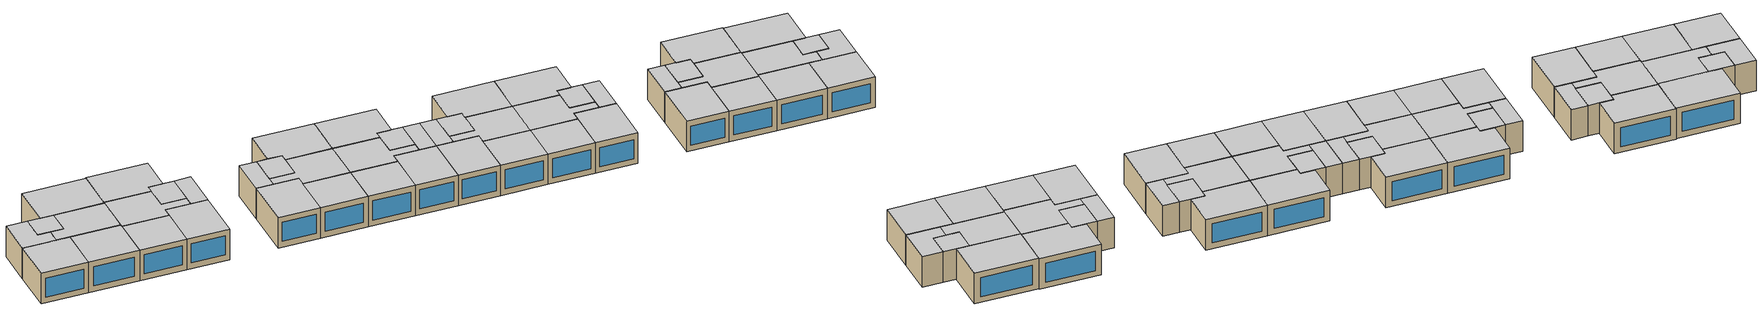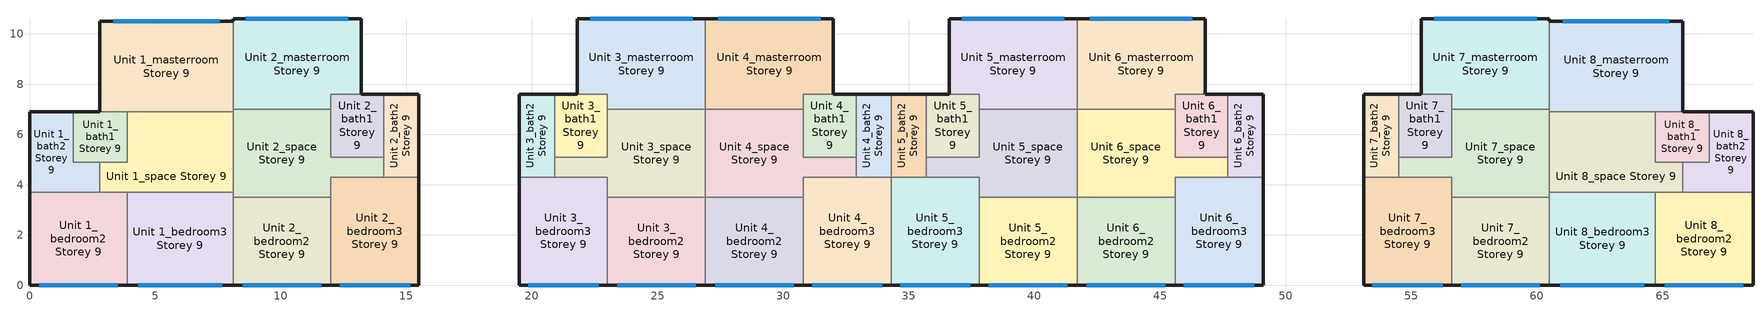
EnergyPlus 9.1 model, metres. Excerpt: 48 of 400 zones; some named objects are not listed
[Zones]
Unit 1_masterroom Storey 9
 floor adiabatic (Project Floor): 8.1,10.5 8.1,6.9 2.8,6.9 2.8,10.5 z28.8
 wall outside (Project Wall): 8.1,10.5 2.8,10.5 2.8,6.9 z28.8:31.6
 wall to Unit 1_bath1 Storey 9 (Project Wall): 2.8,6.9 3.9,6.9 z28.8:31.6
 wall to Unit 1_space Storey 9 (Project Wall): 3.9,6.9 8.1,6.9 z28.8:31.6
 wall to Unit 2_space Storey 9 (Project Wall): 8.1,6.9 8.1,7 z28.8:31.6
 wall to Unit 2_masterroom Storey 9 (Project Wall): 8.1,7 8.1,10.5 z28.8:31.6
 window (Project External Window): 7.57,10.5 3.33,10.5 z29.32:31.08
 ceiling adiabatic (Project Flat Roof): 2.8,10.5 2.8,6.9 8.1,6.9 8.1,10.5 z31.6
Unit 1_bath1 Storey 9
 floor adiabatic (Project Floor): 3.9,4.9 1.75,4.9 1.75,6.9 3.9,6.9 z28.8
 wall outside (Project Wall): 2.8,6.9 1.75,6.9 z28.8:31.6
 wall to Unit 1_bath2 Storey 9 (Project Wall): 1.75,6.9 1.75,4.9 2.8,4.9 z28.8:31.6
 wall to Unit 1_space Storey 9 (Project Wall): 2.8,4.9 3.9,4.9 3.9,6.9 z28.8:31.6
 ceiling adiabatic (Project Flat Roof): 3.9,6.9 1.75,6.9 1.75,4.9 3.9,4.9 z31.6
Unit 1_bath2 Storey 9
 floor adiabatic (Project Floor): 1.75,6.9 1.75,4.9 2.8,4.9 2.8,3.7 0,3.7 0,6.9 z28.8
 wall outside (Project Wall): 1.75,6.9 0,6.9 0,3.7 z28.8:31.6
 wall to Unit 1_bedroom2 Storey 9 (Project Wall): 0,3.7 2.8,3.7 z28.8:31.6
 wall to Unit 1_space Storey 9 (Project Wall): 2.8,3.7 2.8,4.9 z28.8:31.6
 ceiling adiabatic (Project Flat Roof): 0,6.9 0,3.7 2.8,3.7 2.8,4.9 1.75,4.9 1.75,6.9 z31.6
Unit 1_bedroom2 Storey 9
 floor adiabatic (Project Floor): 3.9,3.7 3.9,0 0,0 0,3.7 z28.8
 wall outside (Project Wall): 0,3.7 0,0 3.9,0 z28.8:31.6
 wall to Unit 1_bedroom3 Storey 9 (Project Wall): 3.9,0 3.9,3.7 z28.8:31.6
 wall to Unit 1_space Storey 9 (Project Wall): 3.9,3.7 2.8,3.7 z28.8:31.6
 window (Project External Window): 0.39,0 3.51,0 z29.32:31.08
 ceiling adiabatic (Project Flat Roof): 0,3.7 0,0 3.9,0 3.9,3.7 z31.6
Unit 1_bedroom3 Storey 9
 floor adiabatic (Project Floor): 8.1,3.7 8.1,0 3.9,0 3.9,3.7 z28.8
 wall outside (Project Wall): 3.9,0 8.1,0 z28.8:31.6
 wall to Unit 2_bedroom2 Storey 9 (Project Wall): 8.1,0 8.1,3.5 z28.8:31.6
 wall to Unit 2_space Storey 9 (Project Wall): 8.1,3.5 8.1,3.7 z28.8:31.6
 wall to Unit 1_space Storey 9 (Project Wall): 8.1,3.7 3.9,3.7 z28.8:31.6
 window (Project External Window): 4.32,0 7.68,0 z29.32:31.08
 ceiling adiabatic (Project Flat Roof): 3.9,3.7 3.9,0 8.1,0 8.1,3.7 z31.6
Unit 1_space Storey 9
 floor adiabatic (Project Floor): 8.1,6.9 8.1,3.7 2.8,3.7 2.8,4.9 3.9,4.9 3.9,6.9 z28.8
 wall to Unit 2_space Storey 9 (Project Wall): 8.1,3.7 8.1,6.9 z28.8:31.6
 ceiling adiabatic (Project Flat Roof): 3.9,6.9 3.9,4.9 2.8,4.9 2.8,3.7 8.1,3.7 8.1,6.9 z31.6
Unit 2_masterroom Storey 9
 floor adiabatic (Project Floor): 13.2,10.6 13.2,7.6 12,7.6 12,7 8.1,7 8.1,10.6 z28.8
 wall outside (Project Wall): 13.2,7.6 13.2,10.6 8.1,10.6 8.1,10.5 z28.8:31.6
 wall to Unit 2_space Storey 9 (Project Wall): 8.1,7 12,7 z28.8:31.6
 wall to Unit 2_bath1 Storey 9 (Project Wall): 12,7 12,7.6 13.2,7.6 z28.8:31.6
 window (Project External Window): 12.69,10.6 8.61,10.6 z29.32:31.08
 ceiling adiabatic (Project Flat Roof): 8.1,10.6 8.1,7 12,7 12,7.6 13.2,7.6 13.2,10.6 z31.6
Unit 2_bedroom2 Storey 9
 floor adiabatic (Project Floor): 12,3.5 12,0 8.1,0 8.1,3.5 z28.8
 wall outside (Project Wall): 8.1,0 12,0 z28.8:31.6
 wall to Unit 2_bedroom3 Storey 9 (Project Wall): 12,0 12,3.5 z28.8:31.6
 wall to Unit 2_space Storey 9 (Project Wall): 12,3.5 8.1,3.5 z28.8:31.6
 window (Project External Window): 8.49,0 11.61,0 z29.32:31.08
 ceiling adiabatic (Project Flat Roof): 8.1,3.5 8.1,0 12,0 12,3.5 z31.6
Unit 2_bedroom3 Storey 9
 floor adiabatic (Project Floor): 15.5,4.3 15.5,0 12,0 12,4.3 z28.8
 wall outside (Project Wall): 12,0 15.5,0 15.5,4.3 z28.8:31.6
 wall to Unit 2_space Storey 9 (Project Wall): 14.1,4.3 12,4.3 12,3.5 z28.8:31.6
 wall to Unit 2_bath2 Storey 9 (Project Wall): 15.5,4.3 14.1,4.3 z28.8:31.6
 window (Project External Window): 12.35,0 15.15,0 z29.32:31.08
 ceiling adiabatic (Project Flat Roof): 12,4.3 12,0 15.5,0 15.5,4.3 z31.6
Unit 2_bath1 Storey 9
 floor adiabatic (Project Floor): 14.1,7.6 14.1,5.1 12,5.1 12,7.6 z28.8
 wall outside (Project Wall): 14.1,7.6 13.2,7.6 z28.8:31.6
 wall to Unit 2_space Storey 9 (Project Wall): 12,7 12,5.1 14.1,5.1 z28.8:31.6
 wall to Unit 2_bath2 Storey 9 (Project Wall): 14.1,5.1 14.1,7.6 z28.8:31.6
 ceiling adiabatic (Project Flat Roof): 12,7.6 12,5.1 14.1,5.1 14.1,7.6 z31.6
Unit 2_bath2 Storey 9
 floor adiabatic (Project Floor): 15.5,7.6 15.5,4.3 14.1,4.3 14.1,7.6 z28.8
 wall outside (Project Wall): 15.5,4.3 15.5,7.6 14.1,7.6 z28.8:31.6
 wall to Unit 2_space Storey 9 (Project Wall): 14.1,5.1 14.1,4.3 z28.8:31.6
 ceiling adiabatic (Project Flat Roof): 14.1,7.6 14.1,4.3 15.5,4.3 15.5,7.6 z31.6
Unit 2_space Storey 9
 floor adiabatic (Project Floor): 8.1,7 12,7 12,5.1 14.1,5.1 14.1,4.3 12,4.3 12,3.5 8.1,3.5 z28.8
 ceiling adiabatic (Project Flat Roof): 8.1,3.5 12,3.5 12,4.3 14.1,4.3 14.1,5.1 12,5.1 12,7 8.1,7 z31.6
Unit 3_masterroom Storey 9
 floor adiabatic (Project Floor): 26.9,7 23,7 23,7.6 21.8,7.6 21.8,10.6 26.9,10.6 z28.8
 wall outside (Project Wall): 26.9,10.6 21.8,10.6 21.8,7.6 z28.8:31.6
 wall to Unit 3_bath1 Storey 9 (Project Wall): 21.8,7.6 23,7.6 23,7 z28.8:31.6
 wall to Unit 3_space Storey 9 (Project Wall): 23,7 26.9,7 z28.8:31.6
 wall to Unit 4_masterroom Storey 9 (Project Wall): 26.9,7 26.9,10.6 z28.8:31.6
 window (Project External Window): 26.39,10.6 22.31,10.6 z29.32:31.08
 ceiling adiabatic (Project Flat Roof): 26.9,10.6 21.8,10.6 21.8,7.6 23,7.6 23,7 26.9,7 z31.6
Unit 3_bedroom2 Storey 9
 floor adiabatic (Project Floor): 26.9,0 23,0 23,3.5 26.9,3.5 z28.8
 wall outside (Project Wall): 23,0 26.9,0 z28.8:31.6
 wall to Unit 3_space Storey 9 (Project Wall): 26.9,3.5 23,3.5 z28.8:31.6
 wall to Unit 3_bedroom3 Storey 9 (Project Wall): 23,3.5 23,0 z28.8:31.6
 wall to Unit 4_bedroom2 Storey 9 (Project Wall): 26.9,0 26.9,3.5 z28.8:31.6
 window (Project External Window): 23.39,0 26.51,0 z29.32:31.08
 ceiling adiabatic (Project Flat Roof): 26.9,3.5 23,3.5 23,0 26.9,0 z31.6
Unit 3_bedroom3 Storey 9
 floor adiabatic (Project Floor): 23,0 19.5,0 19.5,4.3 23,4.3 z28.8
 wall outside (Project Wall): 19.5,4.3 19.5,0 23,0 z28.8:31.6
 wall to Unit 3_space Storey 9 (Project Wall): 23,3.5 23,4.3 20.9,4.3 z28.8:31.6
 wall to Unit 3_bath2 Storey 9 (Project Wall): 20.9,4.3 19.5,4.3 z28.8:31.6
 window (Project External Window): 19.85,0 22.65,0 z29.32:31.08
 ceiling adiabatic (Project Flat Roof): 23,4.3 19.5,4.3 19.5,0 23,0 z31.6
Unit 3_bath1 Storey 9
 floor adiabatic (Project Floor): 23,5.1 20.9,5.1 20.9,7.6 23,7.6 z28.8
 wall outside (Project Wall): 21.8,7.6 20.9,7.6 z28.8:31.6
 wall to Unit 3_bath2 Storey 9 (Project Wall): 20.9,7.6 20.9,5.1 z28.8:31.6
 wall to Unit 3_space Storey 9 (Project Wall): 20.9,5.1 23,5.1 23,7 z28.8:31.6
 ceiling adiabatic (Project Flat Roof): 23,7.6 20.9,7.6 20.9,5.1 23,5.1 z31.6
Unit 3_bath2 Storey 9
 floor adiabatic (Project Floor): 20.9,4.3 19.5,4.3 19.5,7.6 20.9,7.6 z28.8
 wall outside (Project Wall): 20.9,7.6 19.5,7.6 19.5,4.3 z28.8:31.6
 wall to Unit 3_space Storey 9 (Project Wall): 20.9,4.3 20.9,5.1 z28.8:31.6
 ceiling adiabatic (Project Flat Roof): 20.9,7.6 19.5,7.6 19.5,4.3 20.9,4.3 z31.6
Unit 3_space Storey 9
 floor adiabatic (Project Floor): 23,3.5 23,4.3 20.9,4.3 20.9,5.1 23,5.1 23,7 26.9,7 26.9,3.5 z28.8
 wall to Unit 4_space Storey 9 (Project Wall): 26.9,3.5 26.9,7 z28.8:31.6
 ceiling adiabatic (Project Flat Roof): 26.9,3.5 26.9,7 23,7 23,5.1 20.9,5.1 20.9,4.3 23,4.3 23,3.5 z31.6
Unit 4_masterroom Storey 9
 floor adiabatic (Project Floor): 32,10.6 32,7.6 30.8,7.6 30.8,7 26.9,7 26.9,10.6 z28.8
 wall outside (Project Wall): 32,7.6 32,10.6 26.9,10.6 z28.8:31.6
 wall to Unit 4_space Storey 9 (Project Wall): 26.9,7 30.8,7 z28.8:31.6
 wall to Unit 4_bath1 Storey 9 (Project Wall): 30.8,7 30.8,7.6 32,7.6 z28.8:31.6
 window (Project External Window): 31.49,10.6 27.41,10.6 z29.32:31.08
 ceiling adiabatic (Project Flat Roof): 26.9,10.6 26.9,7 30.8,7 30.8,7.6 32,7.6 32,10.6 z31.6
Unit 4_bedroom2 Storey 9
 floor adiabatic (Project Floor): 30.8,3.5 30.8,0 26.9,0 26.9,3.5 z28.8
 wall outside (Project Wall): 26.9,0 30.8,0 z28.8:31.6
 wall to Unit 4_bedroom3 Storey 9 (Project Wall): 30.8,0 30.8,3.5 z28.8:31.6
 wall to Unit 4_space Storey 9 (Project Wall): 30.8,3.5 26.9,3.5 z28.8:31.6
 window (Project External Window): 27.29,0 30.41,0 z29.32:31.08
 ceiling adiabatic (Project Flat Roof): 26.9,3.5 26.9,0 30.8,0 30.8,3.5 z31.6
Unit 4_bedroom3 Storey 9
 floor adiabatic (Project Floor): 34.3,4.3 34.3,0 30.8,0 30.8,4.3 z28.8
 wall outside (Project Wall): 30.8,0 34.3,0 z28.8:31.6
 wall to Unit 4_space Storey 9 (Project Wall): 32.9,4.3 30.8,4.3 30.8,3.5 z28.8:31.6
 wall to Unit 5_bedroom3 Storey 9 (Project Wall): 34.3,0 34.3,4.3 z28.8:31.6
 wall to Unit 4_bath2 Storey 9 (Project Wall): 34.3,4.3 32.9,4.3 z28.8:31.6
 window (Project External Window): 31.15,0 33.95,0 z29.32:31.08
 ceiling adiabatic (Project Flat Roof): 30.8,4.3 30.8,0 34.3,0 34.3,4.3 z31.6
Unit 4_bath1 Storey 9
 floor adiabatic (Project Floor): 32.9,7.6 32.9,5.1 30.8,5.1 30.8,7.6 z28.8
 wall outside (Project Wall): 32.9,7.6 32,7.6 z28.8:31.6
 wall to Unit 4_space Storey 9 (Project Wall): 30.8,7 30.8,5.1 32.9,5.1 z28.8:31.6
 wall to Unit 4_bath2 Storey 9 (Project Wall): 32.9,5.1 32.9,7.6 z28.8:31.6
 ceiling adiabatic (Project Flat Roof): 30.8,7.6 30.8,5.1 32.9,5.1 32.9,7.6 z31.6
Unit 4_bath2 Storey 9
 floor adiabatic (Project Floor): 34.3,7.6 34.3,4.3 32.9,4.3 32.9,7.6 z28.8
 wall outside (Project Wall): 34.3,7.6 32.9,7.6 z28.8:31.6
 wall to Unit 4_space Storey 9 (Project Wall): 32.9,5.1 32.9,4.3 z28.8:31.6
 wall to Unit 5_bath2 Storey 9 (Project Wall): 34.3,4.3 34.3,7.6 z28.8:31.6
 ceiling adiabatic (Project Flat Roof): 32.9,7.6 32.9,4.3 34.3,4.3 34.3,7.6 z31.6
Unit 4_space Storey 9
 floor adiabatic (Project Floor): 26.9,7 30.8,7 30.8,5.1 32.9,5.1 32.9,4.3 30.8,4.3 30.8,3.5 26.9,3.5 z28.8
 ceiling adiabatic (Project Flat Roof): 26.9,3.5 30.8,3.5 30.8,4.3 32.9,4.3 32.9,5.1 30.8,5.1 30.8,7 26.9,7 z31.6
Unit 5_masterroom Storey 9
 floor adiabatic (Project Floor): 41.7,7 37.8,7 37.8,7.6 36.6,7.6 36.6,10.6 41.7,10.6 z28.8
 wall outside (Project Wall): 41.7,10.6 36.6,10.6 36.6,7.6 z28.8:31.6
 wall to Unit 5_bath1 Storey 9 (Project Wall): 36.6,7.6 37.8,7.6 37.8,7 z28.8:31.6
 wall to Unit 5_space Storey 9 (Project Wall): 37.8,7 41.7,7 z28.8:31.6
 wall to Unit 6_masterroom Storey 9 (Project Wall): 41.7,7 41.7,10.6 z28.8:31.6
 window (Project External Window): 41.19,10.6 37.11,10.6 z29.32:31.08
 ceiling adiabatic (Project Flat Roof): 41.7,10.6 36.6,10.6 36.6,7.6 37.8,7.6 37.8,7 41.7,7 z31.6
Unit 5_bedroom2 Storey 9
 floor adiabatic (Project Floor): 41.7,0 37.8,0 37.8,3.5 41.7,3.5 z28.8
 wall outside (Project Wall): 37.8,0 41.7,0 z28.8:31.6
 wall to Unit 5_space Storey 9 (Project Wall): 41.7,3.5 37.8,3.5 z28.8:31.6
 wall to Unit 5_bedroom3 Storey 9 (Project Wall): 37.8,3.5 37.8,0 z28.8:31.6
 wall to Unit 6_bedroom2 Storey 9 (Project Wall): 41.7,0 41.7,3.5 z28.8:31.6
 window (Project External Window): 38.19,0 41.31,0 z29.32:31.08
 ceiling adiabatic (Project Flat Roof): 41.7,3.5 37.8,3.5 37.8,0 41.7,0 z31.6
Unit 5_bedroom3 Storey 9
 floor adiabatic (Project Floor): 37.8,0 34.3,0 34.3,4.3 37.8,4.3 z28.8
 wall outside (Project Wall): 34.3,0 37.8,0 z28.8:31.6
 wall to Unit 5_space Storey 9 (Project Wall): 37.8,3.5 37.8,4.3 35.7,4.3 z28.8:31.6
 wall to Unit 5_bath2 Storey 9 (Project Wall): 35.7,4.3 34.3,4.3 z28.8:31.6
 window (Project External Window): 34.65,0 37.45,0 z29.32:31.08
 ceiling adiabatic (Project Flat Roof): 37.8,4.3 34.3,4.3 34.3,0 37.8,0 z31.6
Unit 5_bath1 Storey 9
 floor adiabatic (Project Floor): 37.8,5.1 35.7,5.1 35.7,7.6 37.8,7.6 z28.8
 wall outside (Project Wall): 36.6,7.6 35.7,7.6 z28.8:31.6
 wall to Unit 5_bath2 Storey 9 (Project Wall): 35.7,7.6 35.7,5.1 z28.8:31.6
 wall to Unit 5_space Storey 9 (Project Wall): 35.7,5.1 37.8,5.1 37.8,7 z28.8:31.6
 ceiling adiabatic (Project Flat Roof): 37.8,7.6 35.7,7.6 35.7,5.1 37.8,5.1 z31.6
Unit 5_bath2 Storey 9
 floor adiabatic (Project Floor): 35.7,4.3 34.3,4.3 34.3,7.6 35.7,7.6 z28.8
 wall outside (Project Wall): 35.7,7.6 34.3,7.6 z28.8:31.6
 wall to Unit 5_space Storey 9 (Project Wall): 35.7,4.3 35.7,5.1 z28.8:31.6
 ceiling adiabatic (Project Flat Roof): 35.7,7.6 34.3,7.6 34.3,4.3 35.7,4.3 z31.6
Unit 5_space Storey 9
 floor adiabatic (Project Floor): 37.8,3.5 37.8,4.3 35.7,4.3 35.7,5.1 37.8,5.1 37.8,7 41.7,7 41.7,3.5 z28.8
 wall to Unit 6_space Storey 9 (Project Wall): 41.7,3.5 41.7,7 z28.8:31.6
 ceiling adiabatic (Project Flat Roof): 41.7,3.5 41.7,7 37.8,7 37.8,5.1 35.7,5.1 35.7,4.3 37.8,4.3 37.8,3.5 z31.6
Unit 6_masterroom Storey 9
 floor adiabatic (Project Floor): 46.8,10.6 46.8,7.6 45.6,7.6 45.6,7 41.7,7 41.7,10.6 z28.8
 wall outside (Project Wall): 46.8,7.6 46.8,10.6 41.7,10.6 z28.8:31.6
 wall to Unit 6_space Storey 9 (Project Wall): 41.7,7 45.6,7 z28.8:31.6
 wall to Unit 6_bath1 Storey 9 (Project Wall): 45.6,7 45.6,7.6 46.8,7.6 z28.8:31.6
 window (Project External Window): 46.29,10.6 42.21,10.6 z29.32:31.08
 ceiling adiabatic (Project Flat Roof): 41.7,10.6 41.7,7 45.6,7 45.6,7.6 46.8,7.6 46.8,10.6 z31.6
Unit 6_bedroom2 Storey 9
 floor adiabatic (Project Floor): 45.6,3.5 45.6,0 41.7,0 41.7,3.5 z28.8
 wall outside (Project Wall): 41.7,0 45.6,0 z28.8:31.6
 wall to Unit 6_bedroom3 Storey 9 (Project Wall): 45.6,0 45.6,3.5 z28.8:31.6
 wall to Unit 6_space Storey 9 (Project Wall): 45.6,3.5 41.7,3.5 z28.8:31.6
 window (Project External Window): 42.09,0 45.21,0 z29.32:31.08
 ceiling adiabatic (Project Flat Roof): 41.7,3.5 41.7,0 45.6,0 45.6,3.5 z31.6
Unit 6_bedroom3 Storey 9
 floor adiabatic (Project Floor): 49.1,4.3 49.1,0 45.6,0 45.6,4.3 z28.8
 wall outside (Project Wall): 45.6,0 49.1,0 49.1,4.3 z28.8:31.6
 wall to Unit 6_space Storey 9 (Project Wall): 47.7,4.3 45.6,4.3 45.6,3.5 z28.8:31.6
 wall to Unit 6_bath2 Storey 9 (Project Wall): 49.1,4.3 47.7,4.3 z28.8:31.6
 window (Project External Window): 45.95,0 48.75,0 z29.32:31.08
 ceiling adiabatic (Project Flat Roof): 45.6,4.3 45.6,0 49.1,0 49.1,4.3 z31.6
Unit 6_bath1 Storey 9
 floor adiabatic (Project Floor): 47.7,7.6 47.7,5.1 45.6,5.1 45.6,7.6 z28.8
 wall outside (Project Wall): 47.7,7.6 46.8,7.6 z28.8:31.6
 wall to Unit 6_space Storey 9 (Project Wall): 45.6,7 45.6,5.1 47.7,5.1 z28.8:31.6
 wall to Unit 6_bath2 Storey 9 (Project Wall): 47.7,5.1 47.7,7.6 z28.8:31.6
 ceiling adiabatic (Project Flat Roof): 45.6,7.6 45.6,5.1 47.7,5.1 47.7,7.6 z31.6
Unit 6_bath2 Storey 9
 floor adiabatic (Project Floor): 49.1,7.6 49.1,4.3 47.7,4.3 47.7,7.6 z28.8
 wall outside (Project Wall): 49.1,4.3 49.1,7.6 47.7,7.6 z28.8:31.6
 wall to Unit 6_space Storey 9 (Project Wall): 47.7,5.1 47.7,4.3 z28.8:31.6
 ceiling adiabatic (Project Flat Roof): 47.7,7.6 47.7,4.3 49.1,4.3 49.1,7.6 z31.6
Unit 6_space Storey 9
 floor adiabatic (Project Floor): 41.7,7 45.6,7 45.6,5.1 47.7,5.1 47.7,4.3 45.6,4.3 45.6,3.5 41.7,3.5 z28.8
 ceiling adiabatic (Project Flat Roof): 41.7,3.5 45.6,3.5 45.6,4.3 47.7,4.3 47.7,5.1 45.6,5.1 45.6,7 41.7,7 z31.6
Unit 7_masterroom Storey 9
 floor adiabatic (Project Floor): 60.5,7 56.6,7 56.6,7.6 55.4,7.6 55.4,10.6 60.5,10.6 z28.8
 wall outside (Project Wall): 60.5,10.5 60.5,10.6 55.4,10.6 55.4,7.6 z28.8:31.6
 wall to Unit 7_bath1 Storey 9 (Project Wall): 55.4,7.6 56.6,7.6 56.6,7 z28.8:31.6
 wall to Unit 7_space Storey 9 (Project Wall): 56.6,7 60.5,7 z28.8:31.6
 wall to Unit 8_masterroom Storey 9 (Project Wall): 60.5,7 60.5,10.5 z28.8:31.6
 window (Project External Window): 59.99,10.6 55.91,10.6 z29.32:31.08
 ceiling adiabatic (Project Flat Roof): 60.5,10.6 55.4,10.6 55.4,7.6 56.6,7.6 56.6,7 60.5,7 z31.6
Unit 7_bedroom2 Storey 9
 floor adiabatic (Project Floor): 60.5,0 56.6,0 56.6,3.5 60.5,3.5 z28.8
 wall outside (Project Wall): 56.6,0 60.5,0 z28.8:31.6
 wall to Unit 7_space Storey 9 (Project Wall): 60.5,3.5 56.6,3.5 z28.8:31.6
 wall to Unit 7_bedroom3 Storey 9 (Project Wall): 56.6,3.5 56.6,0 z28.8:31.6
 wall to Unit 8_bedroom3 Storey 9 (Project Wall): 60.5,0 60.5,3.5 z28.8:31.6
 window (Project External Window): 56.99,0 60.11,0 z29.32:31.08
 ceiling adiabatic (Project Flat Roof): 60.5,3.5 56.6,3.5 56.6,0 60.5,0 z31.6
Unit 7_bedroom3 Storey 9
 floor adiabatic (Project Floor): 56.6,0 53.1,0 53.1,4.3 56.6,4.3 z28.8
 wall outside (Project Wall): 53.1,4.3 53.1,0 56.6,0 z28.8:31.6
 wall to Unit 7_space Storey 9 (Project Wall): 56.6,3.5 56.6,4.3 54.5,4.3 z28.8:31.6
 wall to Unit 7_bath2 Storey 9 (Project Wall): 54.5,4.3 53.1,4.3 z28.8:31.6
 window (Project External Window): 53.45,0 56.25,0 z29.32:31.08
 ceiling adiabatic (Project Flat Roof): 56.6,4.3 53.1,4.3 53.1,0 56.6,0 z31.6
Unit 7_bath1 Storey 9
 floor adiabatic (Project Floor): 56.6,5.1 54.5,5.1 54.5,7.6 56.6,7.6 z28.8
 wall outside (Project Wall): 55.4,7.6 54.5,7.6 z28.8:31.6
 wall to Unit 7_bath2 Storey 9 (Project Wall): 54.5,7.6 54.5,5.1 z28.8:31.6
 wall to Unit 7_space Storey 9 (Project Wall): 54.5,5.1 56.6,5.1 56.6,7 z28.8:31.6
 ceiling adiabatic (Project Flat Roof): 56.6,7.6 54.5,7.6 54.5,5.1 56.6,5.1 z31.6
Unit 7_bath2 Storey 9
 floor adiabatic (Project Floor): 54.5,4.3 53.1,4.3 53.1,7.6 54.5,7.6 z28.8
 wall outside (Project Wall): 54.5,7.6 53.1,7.6 53.1,4.3 z28.8:31.6
 wall to Unit 7_space Storey 9 (Project Wall): 54.5,4.3 54.5,5.1 z28.8:31.6
 ceiling adiabatic (Project Flat Roof): 54.5,7.6 53.1,7.6 53.1,4.3 54.5,4.3 z31.6
Unit 7_space Storey 9
 floor adiabatic (Project Floor): 56.6,3.5 56.6,4.3 54.5,4.3 54.5,5.1 56.6,5.1 56.6,7 60.5,7 60.5,3.5 z28.8
 wall to Unit 8_bedroom3 Storey 9 (Project Wall): 60.5,3.5 60.5,3.7 z28.8:31.6
 wall to Unit 8_space Storey 9 (Project Wall): 60.5,3.7 60.5,6.9 z28.8:31.6
 wall to Unit 8_masterroom Storey 9 (Project Wall): 60.5,6.9 60.5,7 z28.8:31.6
 ceiling adiabatic (Project Flat Roof): 60.5,3.5 60.5,7 56.6,7 56.6,5.1 54.5,5.1 54.5,4.3 56.6,4.3 56.6,3.5 z31.6
Unit 8_masterroom Storey 9
 floor adiabatic (Project Floor): 65.8,6.9 60.5,6.9 60.5,10.5 65.8,10.5 z28.8
 wall outside (Project Wall): 65.8,6.9 65.8,10.5 60.5,10.5 z28.8:31.6
 wall to Unit 8_space Storey 9 (Project Wall): 60.5,6.9 64.7,6.9 z28.8:31.6
 wall to Unit 8_bath1 Storey 9 (Project Wall): 64.7,6.9 65.8,6.9 z28.8:31.6
 window (Project External Window): 65.27,10.5 61.03,10.5 z29.32:31.08
 ceiling adiabatic (Project Flat Roof): 65.8,10.5 60.5,10.5 60.5,6.9 65.8,6.9 z31.6
Unit 8_bath1 Storey 9
 floor adiabatic (Project Floor): 66.85,6.9 66.85,4.9 64.7,4.9 64.7,6.9 z28.8
 wall outside (Project Wall): 66.85,6.9 65.8,6.9 z28.8:31.6
 wall to Unit 8_space Storey 9 (Project Wall): 64.7,6.9 64.7,4.9 65.8,4.9 z28.8:31.6
 wall to Unit 8_bath2 Storey 9 (Project Wall): 65.8,4.9 66.85,4.9 66.85,6.9 z28.8:31.6
 ceiling adiabatic (Project Flat Roof): 64.7,6.9 64.7,4.9 66.85,4.9 66.85,6.9 z31.6
Unit 8_bath2 Storey 9
 floor adiabatic (Project Floor): 68.6,3.7 65.8,3.7 65.8,4.9 66.85,4.9 66.85,6.9 68.6,6.9 z28.8
 wall outside (Project Wall): 68.6,3.7 68.6,6.9 66.85,6.9 z28.8:31.6
 wall to Unit 8_space Storey 9 (Project Wall): 65.8,4.9 65.8,3.7 z28.8:31.6
 wall to Unit 8_bedroom2 Storey 9 (Project Wall): 65.8,3.7 68.6,3.7 z28.8:31.6
 ceiling adiabatic (Project Flat Roof): 68.6,6.9 66.85,6.9 66.85,4.9 65.8,4.9 65.8,3.7 68.6,3.7 z31.6
Unit 8_bedroom2 Storey 9
 floor adiabatic (Project Floor): 68.6,0 64.7,0 64.7,3.7 68.6,3.7 z28.8
 wall outside (Project Wall): 64.7,0 68.6,0 68.6,3.7 z28.8:31.6
 wall to Unit 8_space Storey 9 (Project Wall): 65.8,3.7 64.7,3.7 z28.8:31.6
 wall to Unit 8_bedroom3 Storey 9 (Project Wall): 64.7,3.7 64.7,0 z28.8:31.6
 window (Project External Window): 65.09,0 68.21,0 z29.32:31.08
 ceiling adiabatic (Project Flat Roof): 68.6,3.7 64.7,3.7 64.7,0 68.6,0 z31.6
Unit 8_bedroom3 Storey 9
 floor adiabatic (Project Floor): 64.7,0 60.5,0 60.5,3.7 64.7,3.7 z28.8
 wall outside (Project Wall): 60.5,0 64.7,0 z28.8:31.6
 wall to Unit 8_space Storey 9 (Project Wall): 64.7,3.7 60.5,3.7 z28.8:31.6
 window (Project External Window): 60.92,0 64.28,0 z29.32:31.08
 ceiling adiabatic (Project Flat Roof): 64.7,3.7 60.5,3.7 60.5,0 64.7,0 z31.6
Unit 8_space Storey 9
 floor adiabatic (Project Floor): 64.7,4.9 65.8,4.9 65.8,3.7 60.5,3.7 60.5,6.9 64.7,6.9 z28.8
 ceiling adiabatic (Project Flat Roof): 64.7,6.9 60.5,6.9 60.5,3.7 65.8,3.7 65.8,4.9 64.7,4.9 z31.6
[Building]
One Precinct: North Axis=0; Terrain=City; Loads Convergence Tolerance Value=0.04; Temperature Convergence Tolerance Value=0.4; Solar Distribution=FullInteriorAndExterior; Maximum Number of Warmup Days=25; Minimum Number of Warmup Days=6
[Site:Location]
SGP_Singapore.486980_IWEC: Latitude=1.37; Longitude=103.98; Time Zone=8; Elevation=16
[MATERIAL] Roughness=MediumRough
Name | Thickness | Conductivity | Density | Specific Heat | Thermal Absorptance | Solar Absorptance | Visible Absorptance
ConcreteWall | 0.15 | 0.8 | 2400 | 880 | 0.85 | 0.79 | 0.79
Greenwall | 0.079 | 2.5 | 1293 | 853 | 0.98 | 0.75 | 0.75
[WindowMaterial:SimpleGlazingSystem]
SingleGlazingEuroGrey: UFactor=5.93; Solar Heat Gain Coefficient=0.62; Visible Transmittance=0.495
[Construction]
Project Wall: Greenwall
Project Floor; Project Flat Roof: ConcreteWall
Project External Window: SingleGlazingEuroGrey
[ZONE] Type=1; Multiplier=1; Ceiling Height=autocalculate; Volume=autocalculate; Floor Area=autocalculate; Part of Total Floor Area=Yes
Unit 1_masterroom Storey 9; Unit 1_bath1 Storey 9; Unit 1_bath2 Storey 9; Unit 1_bedroom2 Storey 9; Unit 1_bedroom3 Storey 9; Unit 1_space Storey 9; Unit 2_masterroom Storey 9; Unit 2_bedroom2 Storey 9; Unit 2_bedroom3 Storey 9; Unit 2_bath1 Storey 9; Unit 2_bath2 Storey 9; Unit 2_space Storey 9; Unit 3_masterroom Storey 9; Unit 3_bedroom2 Storey 9; Unit 3_bedroom3 Storey 9; Unit 3_bath1 Storey 9; Unit 3_bath2 Storey 9; Unit 3_space Storey 9; Unit 4_masterroom Storey 9; Unit 4_bedroom2 Storey 9; Unit 4_bedroom3 Storey 9; Unit 4_bath1 Storey 9; Unit 4_bath2 Storey 9; Unit 4_space Storey 9; Unit 5_masterroom Storey 9; Unit 5_bedroom2 Storey 9; Unit 5_bedroom3 Storey 9; Unit 5_bath1 Storey 9; Unit 5_bath2 Storey 9; Unit 5_space Storey 9; Unit 6_masterroom Storey 9; Unit 6_bedroom2 Storey 9; Unit 6_bedroom3 Storey 9; Unit 6_bath1 Storey 9; Unit 6_bath2 Storey 9; Unit 6_space Storey 9; Unit 7_masterroom Storey 9; Unit 7_bedroom2 Storey 9; Unit 7_bedroom3 Storey 9; Unit 7_bath1 Storey 9; Unit 7_bath2 Storey 9; Unit 7_space Storey 9; Unit 8_masterroom Storey 9; Unit 8_bath1 Storey 9; Unit 8_bath2 Storey 9; Unit 8_bedroom2 Storey 9; Unit 8_bedroom3 Storey 9; Unit 8_space Storey 9
[ZONEINFILTRATION:DESIGNFLOWRATE] Schedule=Always On; Design Flow Rate Calculation Method=AirChanges/Hour; Constant Term Coefficient=1; Temperature Term Coefficient=0; Velocity Term Coefficient=0; Velocity Squared Term Coefficient=0
Name | Zone or ZoneList | Air Changes per Hour
Unit 1_masterroom Storey 9 Infiltration | Unit 1_masterroom Storey 9 | 0.2
Unit 1_bath1 Storey 9 Infiltration | Unit 1_bath1 Storey 9 | 1
Unit 1_bath2 Storey 9 Infiltration | Unit 1_bath2 Storey 9 | 1
Unit 1_bedroom2 Storey 9 Infiltration | Unit 1_bedroom2 Storey 9 | 0.2
Unit 1_bedroom3 Storey 9 Infiltration | Unit 1_bedroom3 Storey 9 | 0.2
Unit 1_space Storey 9 Infiltration | Unit 1_space Storey 9 | 1
Unit 2_masterroom Storey 9 Infiltration | Unit 2_masterroom Storey 9 | 0.2
Unit 2_bedroom2 Storey 9 Infiltration | Unit 2_bedroom2 Storey 9 | 0.2
Unit 2_bedroom3 Storey 9 Infiltration | Unit 2_bedroom3 Storey 9 | 0.2
Unit 2_bath1 Storey 9 Infiltration | Unit 2_bath1 Storey 9 | 1
Unit 2_bath2 Storey 9 Infiltration | Unit 2_bath2 Storey 9 | 1
Unit 2_space Storey 9 Infiltration | Unit 2_space Storey 9 | 1
Unit 3_masterroom Storey 9 Infiltration | Unit 3_masterroom Storey 9 | 0.2
Unit 3_bedroom2 Storey 9 Infiltration | Unit 3_bedroom2 Storey 9 | 0.2
Unit 3_bedroom3 Storey 9 Infiltration | Unit 3_bedroom3 Storey 9 | 0.2
Unit 3_bath1 Storey 9 Infiltration | Unit 3_bath1 Storey 9 | 1
Unit 3_bath2 Storey 9 Infiltration | Unit 3_bath2 Storey 9 | 1
Unit 3_space Storey 9 Infiltration | Unit 3_space Storey 9 | 1
Unit 4_masterroom Storey 9 Infiltration | Unit 4_masterroom Storey 9 | 0.2
Unit 4_bedroom2 Storey 9 Infiltration | Unit 4_bedroom2 Storey 9 | 0.2
Unit 4_bedroom3 Storey 9 Infiltration | Unit 4_bedroom3 Storey 9 | 0.2
Unit 4_bath1 Storey 9 Infiltration | Unit 4_bath1 Storey 9 | 1
Unit 4_bath2 Storey 9 Infiltration | Unit 4_bath2 Storey 9 | 1
Unit 4_space Storey 9 Infiltration | Unit 4_space Storey 9 | 1
Unit 5_masterroom Storey 9 Infiltration | Unit 5_masterroom Storey 9 | 0.2
Unit 5_bedroom2 Storey 9 Infiltration | Unit 5_bedroom2 Storey 9 | 0.2
Unit 5_bedroom3 Storey 9 Infiltration | Unit 5_bedroom3 Storey 9 | 0.2
Unit 5_bath1 Storey 9 Infiltration | Unit 5_bath1 Storey 9 | 1
Unit 5_bath2 Storey 9 Infiltration | Unit 5_bath2 Storey 9 | 1
Unit 5_space Storey 9 Infiltration | Unit 5_space Storey 9 | 1
Unit 6_masterroom Storey 9 Infiltration | Unit 6_masterroom Storey 9 | 0.2
Unit 6_bedroom2 Storey 9 Infiltration | Unit 6_bedroom2 Storey 9 | 0.2
Unit 6_bedroom3 Storey 9 Infiltration | Unit 6_bedroom3 Storey 9 | 0.2
Unit 6_bath1 Storey 9 Infiltration | Unit 6_bath1 Storey 9 | 1
Unit 6_bath2 Storey 9 Infiltration | Unit 6_bath2 Storey 9 | 1
Unit 6_space Storey 9 Infiltration | Unit 6_space Storey 9 | 1
Unit 7_masterroom Storey 9 Infiltration | Unit 7_masterroom Storey 9 | 0.2
Unit 7_bedroom2 Storey 9 Infiltration | Unit 7_bedroom2 Storey 9 | 0.2
Unit 7_bedroom3 Storey 9 Infiltration | Unit 7_bedroom3 Storey 9 | 0.2
Unit 7_bath1 Storey 9 Infiltration | Unit 7_bath1 Storey 9 | 1
Unit 7_bath2 Storey 9 Infiltration | Unit 7_bath2 Storey 9 | 1
Unit 7_space Storey 9 Infiltration | Unit 7_space Storey 9 | 1
Unit 8_masterroom Storey 9 Infiltration | Unit 8_masterroom Storey 9 | 0.2
Unit 8_bath1 Storey 9 Infiltration | Unit 8_bath1 Storey 9 | 1
Unit 8_bath2 Storey 9 Infiltration | Unit 8_bath2 Storey 9 | 1
Unit 8_bedroom2 Storey 9 Infiltration | Unit 8_bedroom2 Storey 9 | 0.2
Unit 8_bedroom3 Storey 9 Infiltration | Unit 8_bedroom3 Storey 9 | 0.2
Unit 8_space Storey 9 Infiltration | Unit 8_space Storey 9 | 1
[HVACTEMPLATE:ZONE:IDEALLOADSAIRSYSTEM] Template Thermostat=Zone Stat; System Availability Schedule=AirCon_normal; Maximum Heating Supply Air Temperature=50; Minimum Cooling Supply Air Temperature=13; Maximum Heating Supply Air Humidity Ratio=0.0156; Minimum Cooling Supply Air Humidity Ratio=0.0077; Heating Limit=NoLimit; Cooling Limit=NoLimit; Heating Availability Schedule=Always Off; Cooling Availability Schedule=AirCon_normal; Dehumidification Control Type=Humidistat; Cooling Sensible Heat Ratio=0.7; Dehumidification Setpoint=60; Humidification Control Type=None; Outdoor Air Method=None; Outdoor Air Flow Rate per Person=0.00944; Outdoor Air Flow Rate per Zone Floor Area=0; Outdoor Air Flow Rate per Zone=0; Demand Controlled Ventilation Type=None; Outdoor Air Economizer Type=NoEconomizer; Heat Recovery Type=None; Sensible Heat Recovery Effectiveness=0.7; Latent Heat Recovery Effectiveness=0.65
Unit 1_masterroom Storey 9; Unit 1_bedroom2 Storey 9; Unit 1_bedroom3 Storey 9; Unit 2_masterroom Storey 9; Unit 2_bedroom2 Storey 9; Unit 2_bedroom3 Storey 9; Unit 3_masterroom Storey 9; Unit 3_bedroom2 Storey 9; Unit 3_bedroom3 Storey 9; Unit 4_masterroom Storey 9; Unit 4_bedroom2 Storey 9; Unit 4_bedroom3 Storey 9; Unit 5_masterroom Storey 9; Unit 5_bedroom2 Storey 9; Unit 5_bedroom3 Storey 9; Unit 6_masterroom Storey 9; Unit 6_bedroom2 Storey 9; Unit 6_bedroom3 Storey 9; Unit 7_masterroom Storey 9; Unit 7_bedroom2 Storey 9; Unit 7_bedroom3 Storey 9; Unit 8_masterroom Storey 9; Unit 8_bedroom2 Storey 9; Unit 8_bedroom3 Storey 9
[Schedule:Compact]
Always On: Through: 12/31, For: AllDays, Until: 24:00, 1
Always Off: Through: 12/31, For: AllDays, Until: 24:00, 0
AirCon_normal: Through: 31 Dec, For: AllDays, Until: 07:00, 1, Until: 22:00, 0, Until: 24:00, 1
